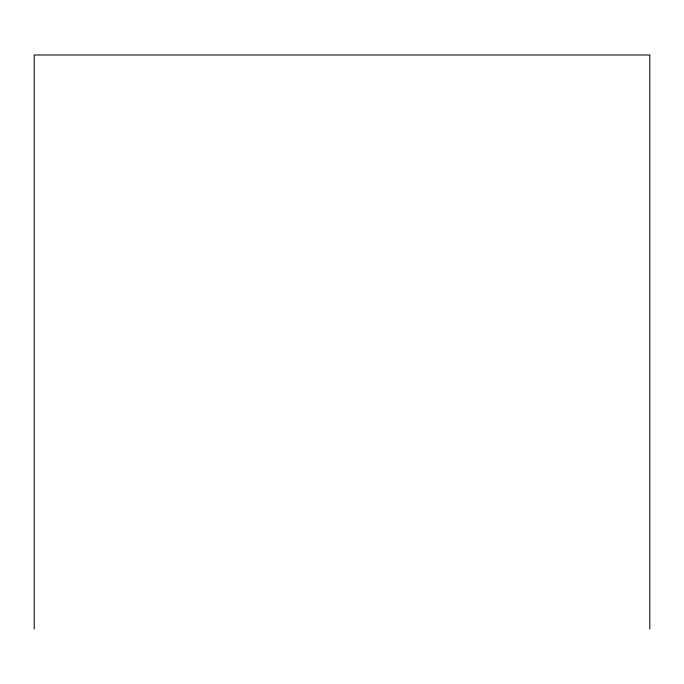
<?xml version="1.0" encoding="UTF-8"?>
<svg xmlns="http://www.w3.org/2000/svg" width="684" height="684" viewBox="0 0 684 684"><rect width="100%" height="100%" fill="white"/><g stroke="black" fill="none" stroke-linecap="round" stroke-linejoin="round"><path stroke-width="1.03" d="M649.8 629.006L649.8 54.994L34.2 54.994L34.2 629.006"/></g></svg>
